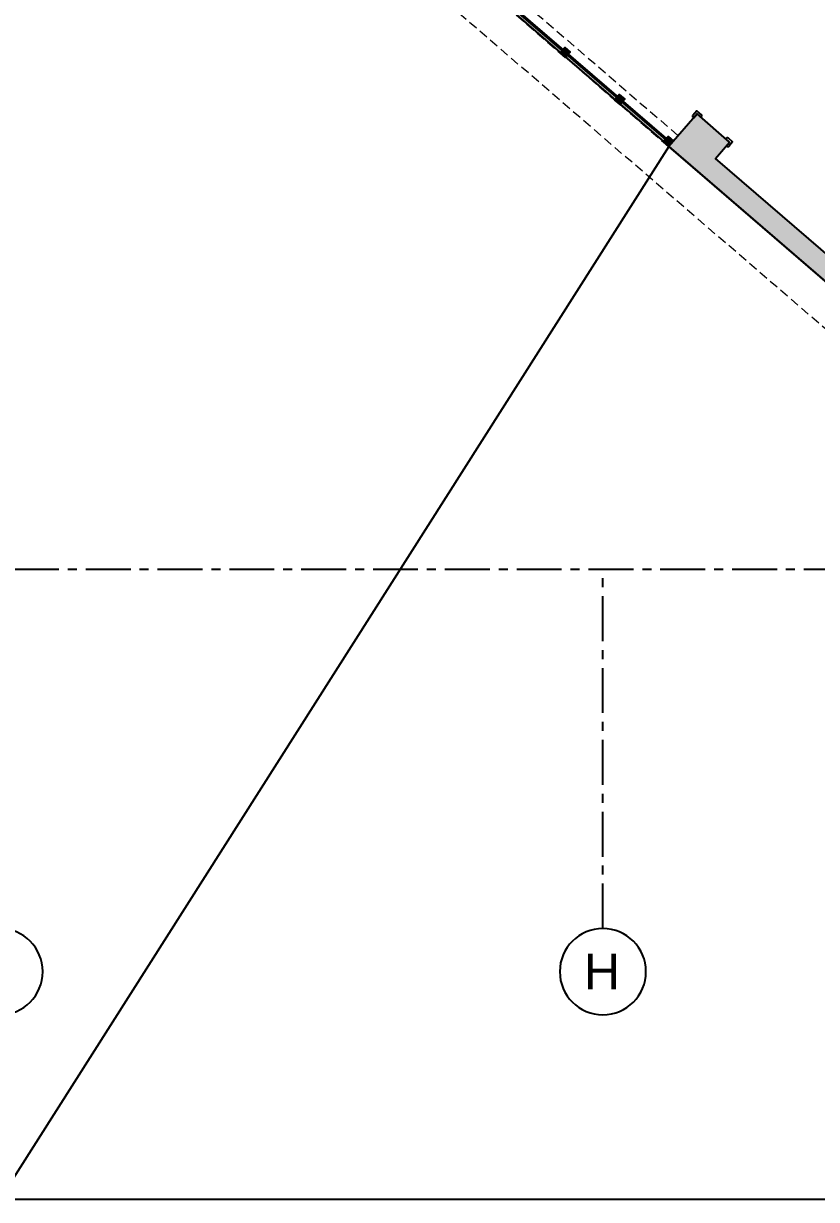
# Model space of a CAD drawing. Header units: millimetres. Extents: x -379292 to 1221486, y 92049 to 447512.
# Drawn here: x 105780 to 116823, y 92049 to 108412 of the extents above; entities that cross this region are included whole.
import ezdxf
from ezdxf.enums import TextEntityAlignment as Align
from ezdxf.lldxf.tags import DXFTag

# ---------------------------------------------------------------- set-up
doc = ezdxf.new("R2010")
doc.units = ezdxf.units.MM
doc.linetypes.add('CENTER', pattern=[2, 1.25, -0.25, 0.25, -0.25])
doc.linetypes.add('HIDDEN', pattern=[9.525, 6.35, -3.175])
for name, color, linetype in [('05_AXIS', 211, 'CENTER'), ('05_AXIS NAME', 7, 'Continuous'), ('05_HANDRAIL', 153, 'Continuous'), ('05_HATCH CONCRETE', 141, 'Continuous'), ('05_HATCH SOLID-2', 253, 'Continuous'), ('05_SYMBOL', 2, 'Continuous')]:
    doc.layers.add(name, color=color, linetype=linetype)
doc.layers.add('06_FORMWORK HIDDEN', color=252, linetype='HIDDEN2', lineweight=0)
doc.styles.add('YAZI-5', font='arial.ttf', dxfattribs={"height": 5})
tags = doc.linetypes.add('HIDDEN2', pattern=[0.1875, 0.125, -0.0625]).pattern_tags.tags
tags[6:7] = [DXFTag(74, 4), DXFTag(75, 0), DXFTag(340, '0'), DXFTag(46, 0.0), DXFTag(50, 0.0), DXFTag(44, 0.0), DXFTag(45, 0.0)]
tags[4:5] = [DXFTag(74, 4), DXFTag(75, 0), DXFTag(340, '0'), DXFTag(46, 0.0), DXFTag(50, 0.0), DXFTag(44, 0.0), DXFTag(45, 0.0)]

# ---------------------------------------------------------------- blocks, each defined once
blk = doc.blocks.new('AWAKS ADI')
at = {"layer": '05_AXIS NAME', "color": 2}
blk.add_circle((0, 0), 6, dxfattribs=at)
at = {"layer": '05_AXIS NAME', "style": 'YAZI-5'}
blk.add_attdef('AKSADI', text='', height=5, dxfattribs=at).set_placement((0, 0), align=Align.MIDDLE_CENTER)
blk = doc.blocks.new('202_Aks')
at = {"layer": '05_AXIS', "ltscale": 500}
for p, q in [((-5000, -177300), (142900, -177300)), ((57200, -182300), (57200, -177300))]:
    blk.add_line(p, q, dxfattribs=at)
at = {"layer": '05_AXIS NAME'}
ref = blk.add_blockref('AWAKS ADI', (48800, -182900), dxfattribs=dict(at, xscale=-100, yscale=100, zscale=100))
ref.add_attrib('AKSADI', 'G', dxfattribs={"height": 500, "style": 'YAZI-5'}).set_placement((48786, -182898), align=Align.MIDDLE_CENTER)
ref = blk.add_blockref('AWAKS ADI', (57200, -182900), dxfattribs=dict(at, xscale=-100, yscale=100, zscale=100))
ref.add_attrib('AKSADI', 'H', dxfattribs={"height": 500, "style": 'YAZI-5'}).set_placement((57186, -182898), align=Align.MIDDLE_CENTER)
blk = doc.blocks.new('202_KorkulukDikme')
at = {"ltscale": 25}
h = blk.add_hatch(color=253, dxfattribs=at)
h.dxf.hatch_style = 1
h.paths.add_polyline_path([(-50, 0), (-50, 100), (50, 100), (50, 0)])
at = {"color": 0, "linetype": 'ByBlock', "ltscale": 25}
blk.add_lwpolyline([(-50, 0), (-50, 100), (50, 100), (50, 0)], close=True, dxfattribs=at)
blk = doc.blocks.new('*U34')
at = {"ltscale": 25}
h = blk.add_hatch(color=253, dxfattribs=at)
h.dxf.hatch_style = 1
h.paths.add_polyline_path([(100, 60), (4795, 60), (4795, 10), (100, 10)])
at = {"color": 0, "linetype": 'ByBlock', "ltscale": 25}
blk.add_lwpolyline([(100, 60), (4795, 60), (4795, 10), (100, 10)], close=True, dxfattribs=at)
blk.add_lwpolyline([(100, 45), (4795, 45)], dxfattribs=at)
at = {"ltscale": 25}
for p in [(50, 0), (948, 0), (1948, 0), (2948, 0), (3948, 0), (4845, 0)]:
    blk.add_blockref('202_KorkulukDikme', p, dxfattribs=at)
blk = doc.blocks.new('bariyer')
at = {"color": 8, "ltscale": 25}
blk.add_lwpolyline([(0, -70), (15, -70, 0.414214), (30, -55), (30, 30), (-55, 30, 0.414214), (-70, 15), (-70, 0), (0, 0)], format="xyb", close=True, dxfattribs=at)
blk = doc.blocks.new('OtoParkBodrumKatMimari')
at = {"layer": '05_HATCH CONCRETE'}
h = blk.add_hatch(dxfattribs=at)
h.set_pattern_fill('ANSI33', color=8, scale=15, angle=180, style=0)
h.set_pattern_definition([(225, (905000, -3e-07), (67.351921, -67.351921), []), (225, (904932.65, -3e-07), (67.351921, -67.351921), [47.625, -23.8125])])
h.paths.add_polyline_path([(63965, 5944), (63511, 6335), (63119, 5881), (70300, -300), (70900, -300), (70900, 300), (70300, 300), (70300, 96), (66332, 3512), (66527, 3739), (65997, 4196), (65801, 3968), (63770, 5716)])
at = {"color": 5}
blk.add_lwpolyline([(63965, 5944), (63511, 6335), (63119, 5881), (70300, -300), (70900, -300), (70900, 300), (70300, 300), (70300, 96), (66332, 3512), (66527, 3739), (65997, 4196), (65801, 3968), (63770, 5716)], close=True, dxfattribs=at)
at = {"layer": '05_HATCH SOLID-2', "color": 251, "ltscale": 25}
for points in [[(150500, -8770), (-8600, -8770), (-8600, 187430)], [(150500, -8770), (150500, 187430), (4700, 187430), (4700, 177600), (135600, 177600), (135600, 144600), (143200, 144600), (143200, 59700), (90240, -300), (70300, -300), (63119, 5881)], [(63119, 5881), (53800, -8770)]]:
    blk.add_lwpolyline(points, dxfattribs=at)
at = {"layer": '06_FORMWORK HIDDEN', "linetype": 'HIDDEN', "ltscale": 20}
for p, q in [((70114, -800), (4200, 55933)), ((59540, 9226), (63250, 6032)), ((59409, 9074), (63119, 5881))]:
    blk.add_line(p, q, dxfattribs=at)
at = {"layer": '05_AXIS'}
blk.add_blockref('202_Aks', (5000, 177300), dxfattribs=at)
at = {"layer": '05_HANDRAIL', "rotation": 319.2811306099715}
blk.add_blockref('*U34', (59409, 9074), dxfattribs=at)
at = {"layer": '05_SYMBOL', "color": 8, "rotation": 49.28113061911701}
blk.add_blockref('bariyer', (63511, 6335), dxfattribs=at)
at = {"layer": '05_SYMBOL', "color": 8, "xscale": -1, "rotation": 229.2811306152887}
blk.add_blockref('bariyer', (63965, 5944), dxfattribs=at)

msp = doc.modelspace()

# ---------------------------------------------------------------- block references
at = {"color": 8}
msp.add_blockref('OtoParkBodrumKatMimari', (51648, 100818.8), dxfattribs=at)

doc.saveas('drawing.dxf')
